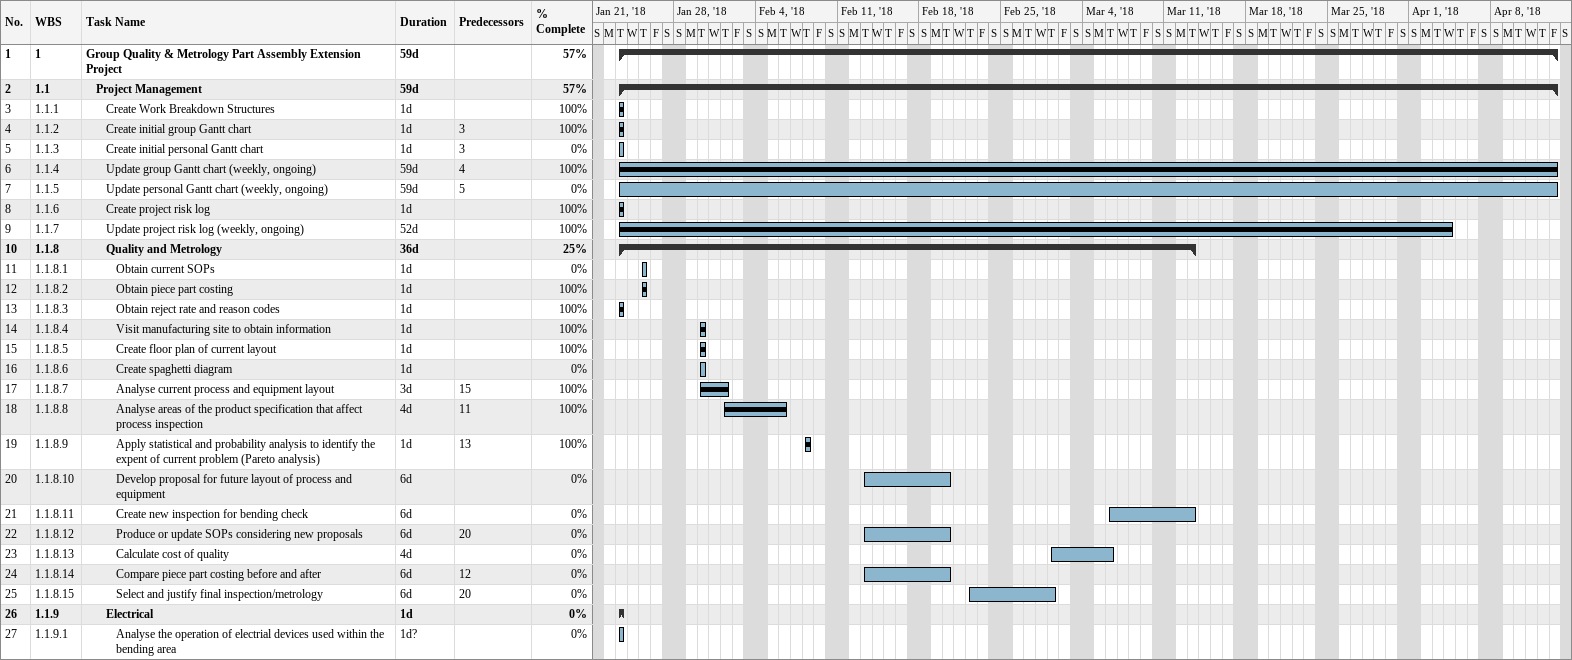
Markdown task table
| ID | WBS | Task | Duration | Start | Finish | Predecessors | % complete |
|---|---|---|---|---|---|---|---|
| 1 | 1 | **Group Quality & Metrology Part Assembly Extension Project** | 59d | 2018-01-23 | 2018-04-13 |  | 57 |
| 2 | 1.1 | **Project Management** | 59d | 2018-01-23 | 2018-04-13 |  | 57 |
| 3 | 1.1.1 | Create Work Breakdown Structures | 1d | 2018-01-23 | 2018-01-23 |  | 100 |
| 4 | 1.1.2 | Create initial group Gantt chart | 1d | 2018-01-23 | 2018-01-23 | 3 | 100 |
| 5 | 1.1.3 | Create initial personal Gantt chart | 1d | 2018-01-23 | 2018-01-23 | 3 | 0 |
| 6 | 1.1.4 | Update group Gantt chart (weekly, ongoing) | 59d | 2018-01-23 | 2018-04-13 | 4 | 100 |
| 7 | 1.1.5 | Update personal Gantt chart (weekly, ongoing) | 59d | 2018-01-23 | 2018-04-13 | 5 | 0 |
| 8 | 1.1.6 | Create project risk log | 1d | 2018-01-23 | 2018-01-23 |  | 100 |
| 9 | 1.1.7 | Update project risk log (weekly, ongoing) | 52d | 2018-01-23 | 2018-04-04 |  | 100 |
| 10 | 1.1.8 | **Quality and Metrology** | 36d | 2018-01-23 | 2018-03-13 |  | 25 |
| 11 | 1.1.8.1 | Obtain current SOPs | 1d | 2018-01-25 | 2018-01-25 |  | 0 |
| 12 | 1.1.8.2 | Obtain piece part costing | 1d | 2018-01-25 | 2018-01-25 |  | 100 |
| 13 | 1.1.8.3 | Obtain reject rate and reason codes | 1d | 2018-01-23 | 2018-01-23 |  | 100 |
| 14 | 1.1.8.4 | Visit manufacturing site to obtain information | 1d | 2018-01-30 | 2018-01-30 |  | 100 |
| 15 | 1.1.8.5 | Create floor plan of current layout | 1d | 2018-01-30 | 2018-01-30 |  | 100 |
| 16 | 1.1.8.6 | Create spaghetti diagram | 1d | 2018-01-30 | 2018-01-30 |  | 0 |
| 17 | 1.1.8.7 | Analyse current process and equipment layout | 3d | 2018-01-30 | 2018-02-01 | 15 | 100 |
| 18 | 1.1.8.8 | Analyse areas of the product specification that affect process inspection | 4d | 2018-02-01 | 2018-02-06 | 11 | 100 |
| 19 | 1.1.8.9 | Apply statistical and probability analysis to identify the expent of current problem (Pareto analysis) | 1d | 2018-02-08 | 2018-02-08 | 13 | 100 |
| 20 | 1.1.8.10 | Develop proposal for future layout of process and equipment | 6d | 2018-02-13 | 2018-02-20 |  | 0 |
| 21 | 1.1.8.11 | Create new inspection for bending check | 6d | 2018-03-06 | 2018-03-13 |  | 0 |
| 22 | 1.1.8.12 | Produce or update SOPs considering new proposals | 6d | 2018-02-13 | 2018-02-20 | 20 | 0 |
| 23 | 1.1.8.13 | Calculate cost of quality | 4d | 2018-03-01 | 2018-03-06 |  | 0 |
| 24 | 1.1.8.14 | Compare piece part costing before and after | 6d | 2018-02-13 | 2018-02-20 | 12 | 0 |
| 25 | 1.1.8.15 | Select and justify final inspection/metrology | 6d | 2018-02-22 | 2018-03-01 | 20 | 0 |
| 26 | 1.1.9 | **Electrical** | 1d | 2018-01-23 | 2018-01-23 |  | 0 |
| 27 | 1.1.9.1 | Analyse the operation of electrial devices used within the bending area | 1d? | 2018-01-23 | 2018-01-23 |  | 0 |
